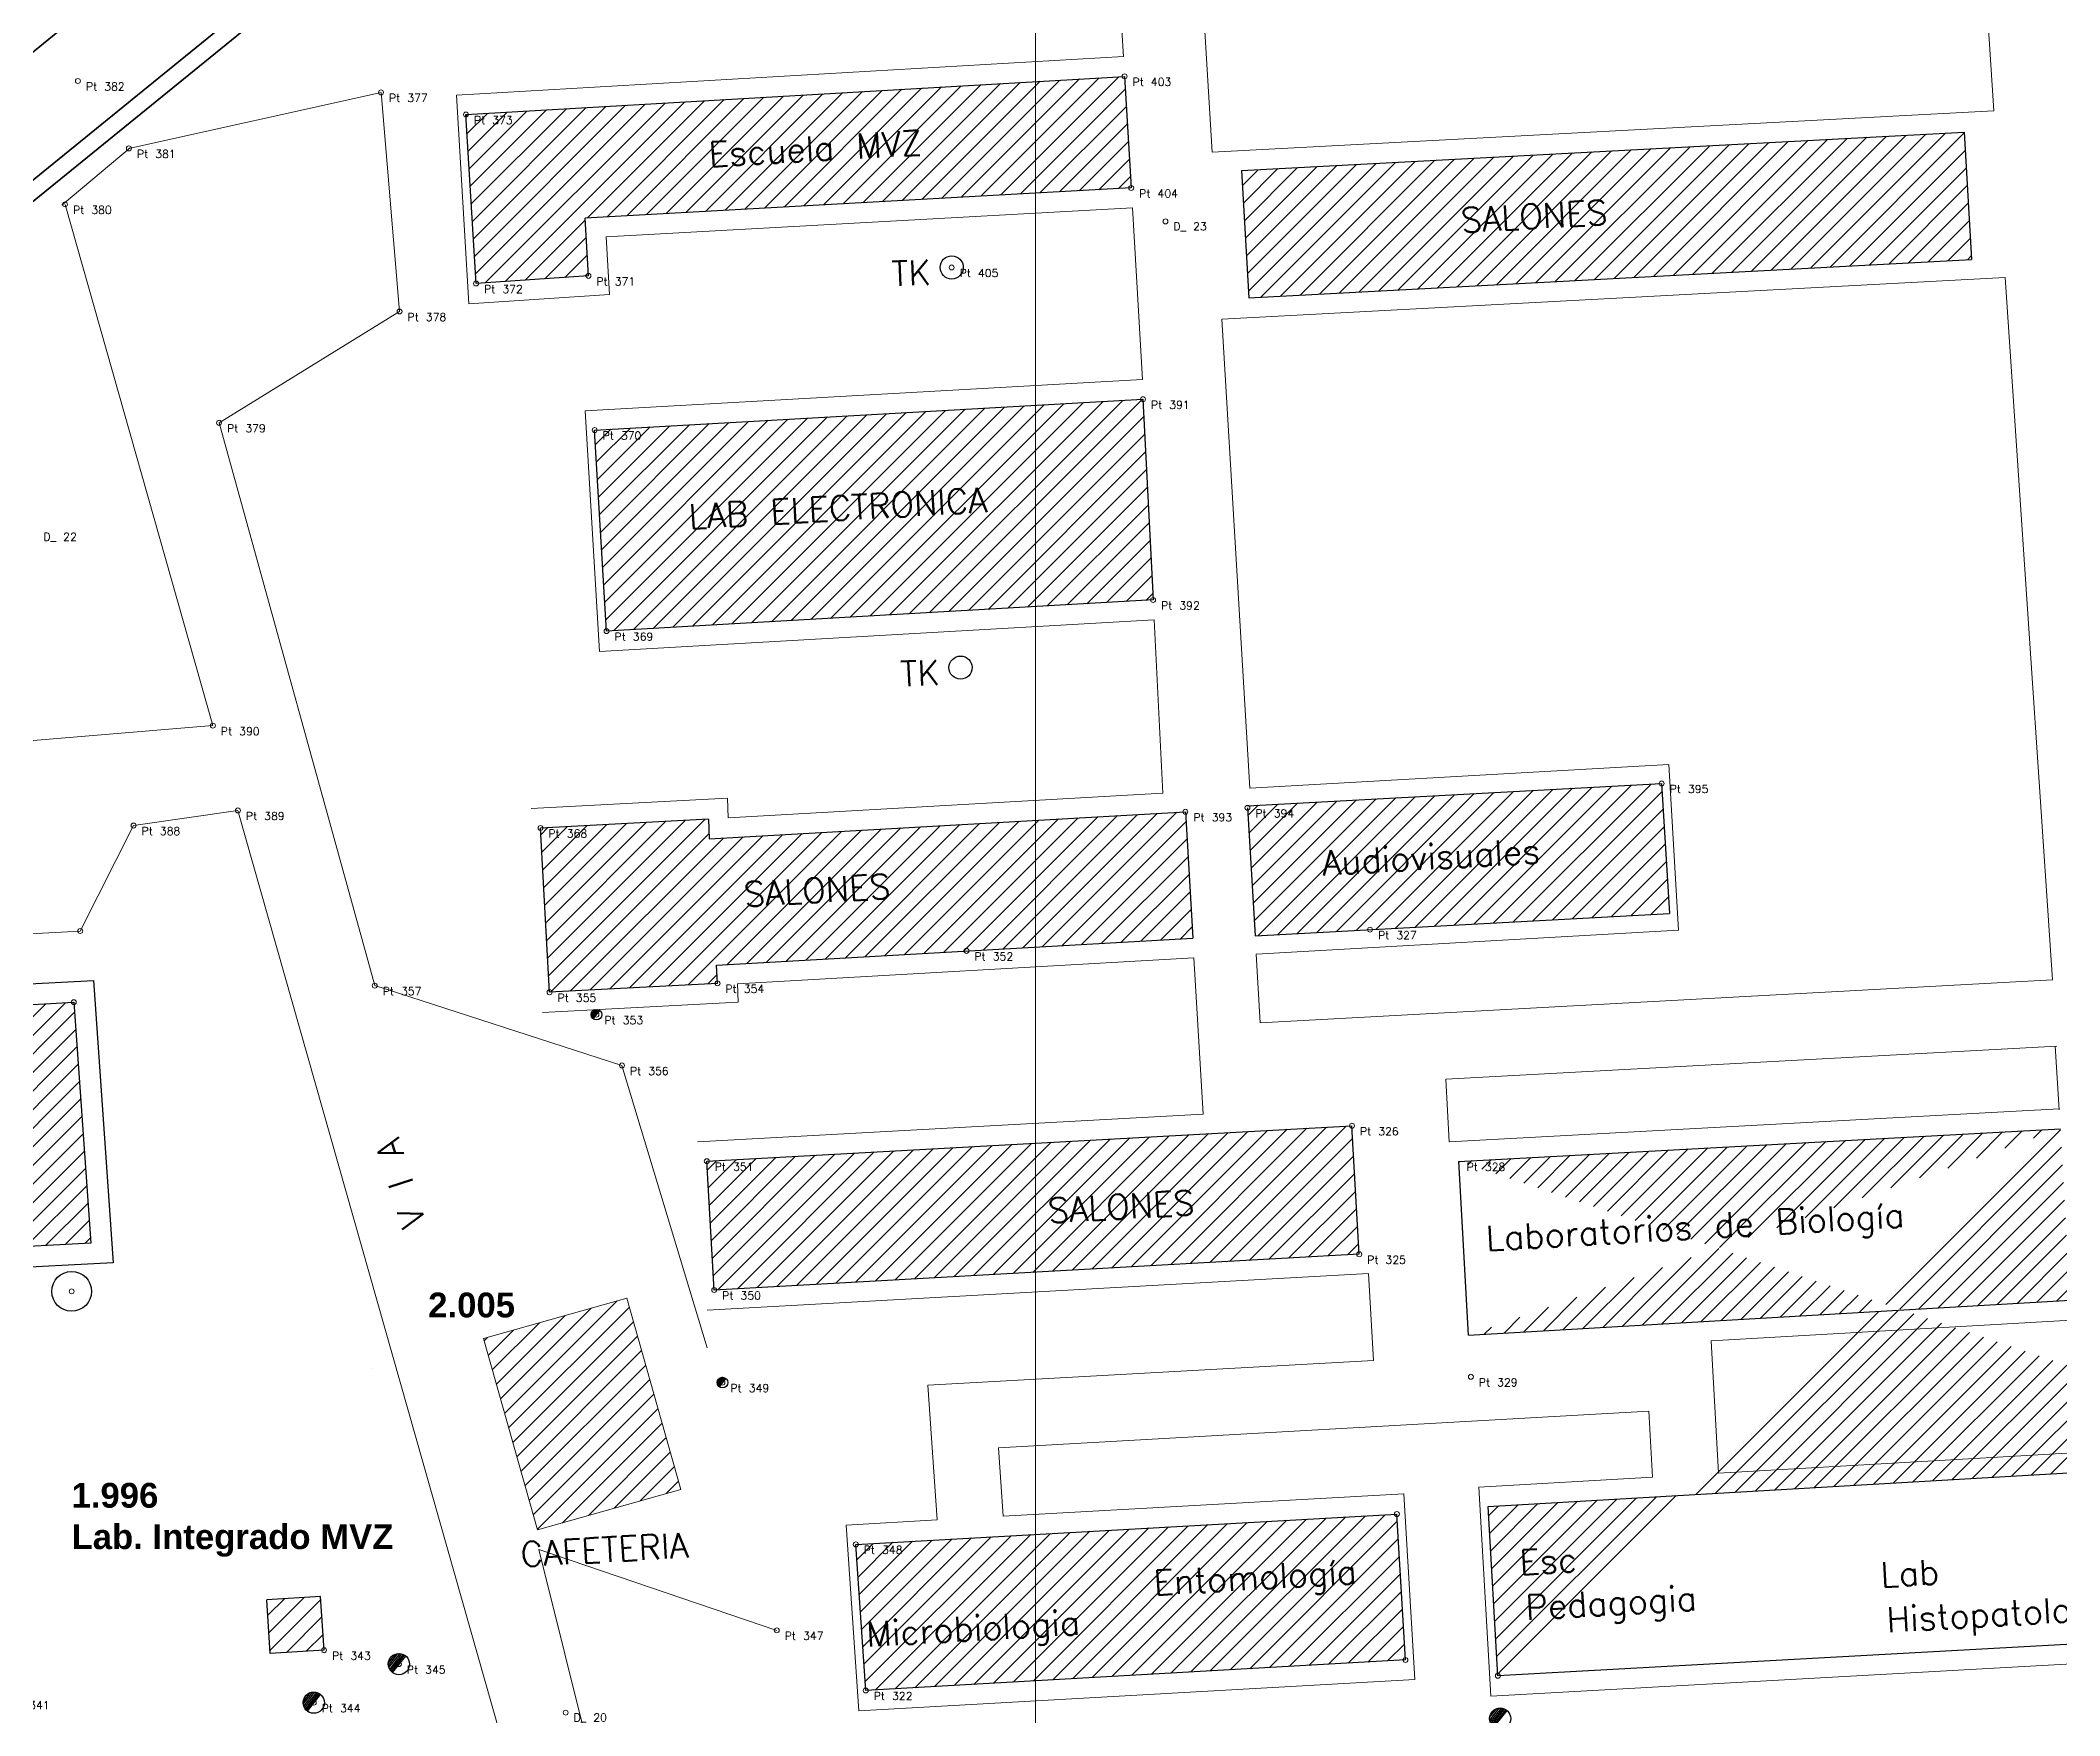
# Model space of a CAD drawing. Header units: metres. Extents: x -38 to 1057472, y -19 to 977469.
# Drawn here: x 1054539.9 to 1054661.8, y 942248.2 to 942349.4 of the extents above; entities that cross this region are included whole.
import ezdxf

# ---------------------------------------------------------------- set-up
doc = ezdxf.new("R2010")
doc.units = ezdxf.units.M
doc.header["$LTSCALE"] = 0.0005
for name, color, linetype, lineweight in [('ACHURADOS', 3, 'CONTINUOUS', 15), ('anden', 3, 'CONTINUOUS', 9), ('CAÑO', 5, 'CONTINUOUS', 25), ('CERRAMIENTO', 20, 'CONTINUOUS', 35), ('COORD', 7, 'CONTINUOUS', 9), ('MURO', 7, 'CONTINUOUS', 30), ('puntos barcelona', 3, 'CONTINUOUS', 13), ('textos', 7, 'CONTINUOUS', 15), ('via', 236, 'CONTINUOUS', 20)]:
    doc.layers.add(name, color=color, linetype=linetype, lineweight=lineweight)
doc.styles.add('1.2mm1250', font='txt.shx', dxfattribs={"height": 0.5})
doc.styles.get("Standard").update_dxf_attribs({"font": 'txt.shx', "height": 1.5})

# ---------------------------------------------------------------- blocks, each defined once
blk = doc.blocks.new('poste')
at = {"layer": 'MURO'}
for p, q in [((-0.319, 0.03), (-0.101, 0.304)), ((-0.317, -0.044), (-0.029, 0.319)), ((-0.302, -0.106), (0.035, 0.318)), ((-0.278, -0.158), (0.091, 0.307)), ((-0.252, -0.197), (0.135, 0.29)), ((-0.223, -0.23), (0.173, 0.269)), ((-0.19, -0.258), (0.208, 0.243))]:
    blk.add_line(p, q, dxfattribs=at)
blk.add_circle((0, 0), 0.32, dxfattribs=at)

msp = doc.modelspace()

# ---------------------------------------------------------------- hatches: boundary and pattern name
at = {"layer": 'ACHURADOS'}
h = msp.add_hatch(dxfattribs=at)
h.set_pattern_fill('ANSI31', color=256, scale=0.25, style=0)
h.set_pattern_definition([(45, (1054565.6, 942334.69), (-0.561266, 0.561266), [])])
h.paths.add_polyline_path([(1054605.37, 942347.2), (1054605.77, 942340.46), (1054572.791, 942338.644), (1054573, 942335.15), (1054566.21, 942334.69), (1054565.6, 942344.89)])
h = msp.add_hatch(dxfattribs=at)
h.set_pattern_fill('ANSI31', color=256, scale=0.25, style=0)
h.set_pattern_definition([(45, (1054612.43, 942333.82), (-0.561266, 0.561266), [])])
h.paths.add_polyline_path([(1054612.43, 942341.51), (1054656.07, 942343.83), (1054656.51, 942336.14), (1054612.87, 942333.82)])
h = msp.add_hatch(dxfattribs=at)
h.set_pattern_fill('ANSI31', color=256, scale=0.25, style=0)
h.set_pattern_definition([(45, (1054573.37, 942313.7), (-0.561266, 0.561266), [])])
h.paths.add_polyline_path([(1054573.37, 942325.84), (1054606.48, 942327.7), (1054607.09, 942315.58), (1054574.09, 942313.7)])
h = msp.add_hatch(dxfattribs=at)
h.set_pattern_fill('ANSI31', color=256, scale=0.25, style=0)
h.set_pattern_definition([(45, (1054496.39, 942274.3), (-0.561266, 0.561266), [])])
h.paths.add_polyline_path([(1054496.39, 942288.8), (1054541.92, 942291.29), (1054542.95, 942276.74), (1054497.14, 942274.3)])
h = msp.add_hatch(dxfattribs=at)
h.set_pattern_fill('ANSI31', color=256, scale=0.25, style=0)
h.set_pattern_definition([(45, (1054625.54, 942250.61), (-0.561266, 0.561266), [])])
h.paths.add_polyline_path([(1054667.458, 942273.577), (1054666.878, 942283.937), (1054701.82, 942285.957), (1054702.4, 942275.597)])
edge = h.paths.add_edge_path()
edge.add_line((1054627.33, 942260.84), (1054678.87, 942263.82))
edge.add_line((1054627.91, 942250.61), (1054627.33, 942260.84))
edge.add_line((1054679.45, 942253.46), (1054627.91, 942250.62))
edge.add_line((1054679.45, 942253.46), (1054678.87, 942263.82))
edge.add_line((1054625.54, 942281.68), (1054661.886, 942283.648))
edge.add_line((1054626.129, 942271.187), (1054625.548, 942281.681))
edge.add_line((1054626.129, 942271.187), (1054662.466, 942273.288))
edge.add_line((1054662.466, 942273.288), (1054661.886, 942283.648))
h = msp.add_hatch(dxfattribs=at)
h.set_pattern_fill('ANSI31', color=256, scale=0.25, style=0)
h.paths.add_polyline_path([(1054575.313, 942273.422), (1054566.652, 942270.977), (1054569.911, 942259.428), (1054578.573, 942261.873)])
at = {"layer": 'anden'}
h = msp.add_hatch(dxfattribs=at)
h.set_pattern_fill('ANSI31', color=256, scale=0.25, style=0)
h.set_pattern_definition([(45, (1054553.57456, 942251.9644), (-0.56127, 0.56127), [])])
h.paths.add_polyline_path([(1054553.786, 942251.964), (1054553.575, 942255.208), (1054556.819, 942255.403), (1054557.03, 942252.16)])

# ---------------------------------------------------------------- linework, layer by layer
at = {"layer": 'ACHURADOS'}
for p, q in [((1054613.068, 942298.327), (1054618.179, 942303.438)), ((1054613.13, 942297.267), (1054619.365, 942303.502)), ((1054613.193, 942296.207), (1054620.552, 942303.566)), ((1054613.412, 942295.303), (1054621.739, 942303.63)), ((1054614.598, 942295.367), (1054622.926, 942303.695)), ((1054615.785, 942295.431), (1054624.113, 942303.759)), ((1054616.972, 942295.496), (1054625.299, 942303.823)), ((1054618.159, 942295.56), (1054626.486, 942303.887)), ((1054619.346, 942295.624), (1054627.673, 942303.952)), ((1054620.532, 942295.689), (1054628.86, 942304.016)), ((1054621.719, 942295.753), (1054630.047, 942304.08)), ((1054622.906, 942295.817), (1054631.233, 942304.144)), ((1054624.093, 942295.881), (1054632.42, 942304.209)), ((1054625.279, 942295.946), (1054633.607, 942304.273)), ((1054626.466, 942296.01), (1054634.794, 942304.337)), ((1054627.653, 942296.074), (1054635.98, 942304.401)), ((1054628.84, 942296.138), (1054637.167, 942304.466)), ((1054630.027, 942296.203), (1054637.829, 942304.005)), ((1054570.476, 942295.024), (1054577.665, 942302.213)), ((1054570.535, 942293.96), (1054578.851, 942302.276)), ((1054570.594, 942292.897), (1054580.037, 942302.339)), ((1054590.89, 942294.11), (1054599, 942302.219)), ((1054592.08, 942294.177), (1054600.19, 942302.287)), ((1054593.271, 942294.245), (1054601.38, 942302.355)), ((1054594.461, 942294.313), (1054602.57, 942302.422)), ((1054595.651, 942294.38), (1054603.76, 942302.49)), ((1054596.841, 942294.448), (1054604.951, 942302.558)), ((1054598.031, 942294.516), (1054606.141, 942302.625)), ((1054599.222, 942294.583), (1054607.331, 942302.693)), ((1054600.412, 942294.651), (1054608.521, 942302.761)), ((1054612.817, 942302.566), (1054613.431, 942303.181)), ((1054612.88, 942301.507), (1054614.618, 942303.245)), ((1054612.943, 942300.447), (1054615.805, 942303.309)), ((1054613.005, 942299.387), (1054616.992, 942303.373)), ((1054631.213, 942296.267), (1054637.892, 942302.945)), ((1054570.122, 942301.405), (1054570.551, 942301.834)), ((1054570.181, 942300.342), (1054571.737, 942301.897)), ((1054570.24, 942299.278), (1054572.923, 942301.96)), ((1054570.299, 942298.215), (1054574.108, 942302.023)), ((1054570.358, 942297.151), (1054575.294, 942302.087)), ((1054570.417, 942296.087), (1054576.48, 942302.15)), ((1054570.713, 942291.893), (1054580.269, 942301.449)), ((1054571.899, 942291.957), (1054581.147, 942301.204)), ((1054573.085, 942292.02), (1054582.337, 942301.272)), ((1054574.27, 942292.083), (1054583.527, 942301.34)), ((1054575.456, 942292.146), (1054584.717, 942301.407)), ((1054576.642, 942292.209), (1054585.908, 942301.475)), ((1054577.827, 942292.272), (1054587.098, 942301.543)), ((1054579.013, 942292.335), (1054588.288, 942301.61)), ((1054581.369, 942293.568), (1054589.478, 942301.678)), ((1054582.559, 942293.636), (1054590.668, 942301.746)), ((1054583.749, 942293.704), (1054591.859, 942301.813)), ((1054584.939, 942293.771), (1054593.049, 942301.881)), ((1054586.129, 942293.839), (1054594.239, 942301.949)), ((1054587.32, 942293.907), (1054595.429, 942302.016)), ((1054588.51, 942293.974), (1054596.619, 942302.084)), ((1054589.7, 942294.042), (1054597.81, 942302.152)), ((1054601.602, 942294.719), (1054609.075, 942302.192)), ((1054602.792, 942294.786), (1054609.138, 942301.132)), ((1054632.4, 942296.331), (1054637.954, 942301.885)), ((1054603.982, 942294.854), (1054609.2, 942300.072)), ((1054633.587, 942296.395), (1054638.017, 942300.825)), ((1054634.774, 942296.46), (1054638.08, 942299.765)), ((1054605.173, 942294.922), (1054609.263, 942299.012)), ((1054635.961, 942296.524), (1054638.142, 942298.705)), ((1054606.363, 942294.989), (1054609.326, 942297.952)), ((1054637.147, 942296.588), (1054638.205, 942297.645)), ((1054607.553, 942295.057), (1054609.388, 942296.892)), ((1054608.743, 942295.125), (1054609.451, 942295.832)), ((1054580.199, 942292.399), (1054580.761, 942292.96)), ((1054590.313, 942274.449), (1054598.566, 942282.702)), ((1054591.501, 942274.515), (1054599.753, 942282.767)), ((1054592.69, 942274.581), (1054600.941, 942282.833)), ((1054593.878, 942274.647), (1054602.129, 942282.898)), ((1054595.066, 942274.713), (1054603.317, 942282.963)), ((1054596.255, 942274.779), (1054604.504, 942283.028)), ((1054597.443, 942274.845), (1054605.692, 942283.094)), ((1054598.632, 942274.911), (1054606.88, 942283.159)), ((1054599.82, 942274.976), (1054608.068, 942283.224)), ((1054601.009, 942275.042), (1054609.256, 942283.289)), ((1054602.197, 942275.108), (1054610.443, 942283.355)), ((1054603.386, 942275.174), (1054611.631, 942283.42)), ((1054604.574, 942275.24), (1054612.819, 942283.485)), ((1054605.762, 942275.306), (1054614.007, 942283.55)), ((1054606.951, 942275.372), (1054615.194, 942283.615)), ((1054608.139, 942275.438), (1054616.382, 942283.681)), ((1054609.328, 942275.504), (1054617.57, 942283.746)), ((1054610.516, 942275.57), (1054618.758, 942283.811)), ((1054611.705, 942275.635), (1054619.143, 942283.074)), ((1054580.171, 942281.146), (1054580.749, 942281.723)), ((1054580.233, 942280.085), (1054581.937, 942281.789)), ((1054580.294, 942279.024), (1054583.125, 942281.854)), ((1054580.356, 942277.962), (1054584.312, 942281.919)), ((1054580.417, 942276.901), (1054585.5, 942281.984)), ((1054580.478, 942275.84), (1054586.688, 942282.05)), ((1054580.54, 942274.779), (1054587.876, 942282.115)), ((1054580.805, 942273.922), (1054589.063, 942282.18)), ((1054581.994, 942273.988), (1054590.251, 942282.245)), ((1054583.182, 942274.054), (1054591.439, 942282.311)), ((1054584.371, 942274.12), (1054592.627, 942282.376)), ((1054585.559, 942274.186), (1054593.815, 942282.441)), ((1054586.747, 942274.251), (1054595.002, 942282.506)), ((1054587.936, 942274.317), (1054596.19, 942282.572)), ((1054589.124, 942274.383), (1054597.378, 942282.637)), ((1054612.893, 942275.701), (1054619.203, 942282.011)), ((1054625.544, 942281.617), (1054625.611, 942281.684)), ((1054614.081, 942275.767), (1054619.263, 942280.949)), ((1054615.27, 942275.833), (1054619.324, 942279.887)), ((1054616.458, 942275.899), (1054619.384, 942278.825)), ((1054617.647, 942275.965), (1054619.444, 942277.762)), ((1054618.835, 942276.031), (1054619.504, 942276.7)), ((1054597.46, 942250.166), (1054606.836, 942259.541)), ((1054598.65, 942250.233), (1054608.025, 942259.608)), ((1054599.84, 942250.3), (1054609.214, 942259.674)), ((1054601.029, 942250.367), (1054610.403, 942259.741)), ((1054602.219, 942250.435), (1054611.592, 942259.808)), ((1054603.409, 942250.502), (1054612.781, 942259.874)), ((1054604.599, 942250.569), (1054613.97, 942259.941)), ((1054605.788, 942250.636), (1054615.16, 942260.007)), ((1054606.978, 942250.703), (1054616.349, 942260.074)), ((1054608.168, 942250.77), (1054617.538, 942260.141)), ((1054609.357, 942250.838), (1054618.727, 942260.207)), ((1054610.547, 942250.905), (1054619.916, 942260.274)), ((1054611.737, 942250.972), (1054621.105, 942260.341)), ((1054612.926, 942251.039), (1054621.835, 942259.948)), ((1054589.203, 942257.624), (1054590.188, 942258.609)), ((1054589.274, 942256.573), (1054591.377, 942258.675)), ((1054589.346, 942255.522), (1054592.566, 942258.742)), ((1054589.417, 942254.471), (1054593.755, 942258.809)), ((1054589.489, 942253.42), (1054594.944, 942258.875)), ((1054589.56, 942252.369), (1054596.133, 942258.942)), ((1054589.632, 942251.318), (1054597.323, 942259.008)), ((1054589.703, 942250.267), (1054598.512, 942259.075)), ((1054590.322, 942249.763), (1054599.701, 942259.142)), ((1054591.512, 942249.83), (1054600.89, 942259.208)), ((1054592.701, 942249.897), (1054602.079, 942259.275)), ((1054593.891, 942249.964), (1054603.268, 942259.341)), ((1054595.081, 942250.032), (1054604.457, 942259.408)), ((1054596.271, 942250.099), (1054605.646, 942259.475)), ((1054614.116, 942251.106), (1054621.898, 942258.888)), ((1054615.306, 942251.173), (1054621.961, 942257.828)), ((1054616.496, 942251.241), (1054622.023, 942256.768)), ((1054617.685, 942251.308), (1054622.086, 942255.708)), ((1054618.875, 942251.375), (1054622.148, 942254.648)), ((1054620.065, 942251.442), (1054622.211, 942253.588)), ((1054621.254, 942251.509), (1054622.273, 942252.528))]:
    msp.add_line(p, q, dxfattribs=at)
at = {"layer": 'anden'}
for p, q in [((1054657.867, 942345.127), (1054656.772, 942361.399)), ((1054604.963, 942354.053), (1054605.299, 942348.398)), ((1054609.952, 942354.391), (1054610.651, 942342.617)), ((1054565.029, 942346.059), (1054605.299, 942348.398)), ((1054565.783, 942333.458), (1054565.029, 942346.059)), ((1054610.651, 942342.617), (1054657.867, 942345.127)), ((1054545.319, 942342.885), (1054541.195, 942339.423)), ((1054605.841, 942339.262), (1054574.061, 942337.512)), ((1054605.841, 942339.262), (1054606.456, 942328.901)), ((1054574.269, 942334.033), (1054574.061, 942337.512)), ((1054574.269, 942334.033), (1054565.783, 942333.458)), ((1054611.249, 942332.532), (1054658.545, 942335.056)), ((1054661.4, 942292.635), (1054658.545, 942335.056)), ((1054611.249, 942332.532), (1054612.93, 942304.213)), ((1054572.8, 942327.01), (1054606.456, 942328.901)), ((1054573.662, 942312.474), (1054572.8, 942327.01)), ((1054607.15, 942314.381), (1054573.662, 942312.474)), ((1054607.677, 942303.914), (1054607.15, 942314.381)), ((1054612.93, 942304.213), (1054638.233, 942305.652)), ((1054638.233, 942305.652), (1054638.824, 942295.633)), ((1054581.4, 942303.613), (1054569.534, 942302.982)), ((1054581.4, 942303.613), (1054581.438, 942302.423)), ((1054581.438, 942302.423), (1054607.677, 942303.914)), ((1054613.312, 942294.182), (1054638.824, 942295.633)), ((1054581.992, 942292.402), (1054609.561, 942293.969)), ((1054609.561, 942293.969), (1054610.118, 942284.538)), ((1054613.312, 942294.182), (1054613.557, 942290.044)), ((1054613.557, 942290.044), (1054661.4, 942292.635)), ((1054582.028, 942291.294), (1054570.217, 942290.665)), ((1054581.992, 942292.402), (1054582.028, 942291.294)), ((1054624.761, 942286.645), (1054661.668, 942288.644)), ((1054661.562, 942288.638), (1054661.812, 942284.792)), ((1054624.974, 942282.851), (1054624.761, 942286.645)), ((1054579.571, 942282.861), (1054610.118, 942284.538)), ((1054624.974, 942282.851), (1054661.808, 942284.846)), ((1054620.107, 942274.9), (1054580.16, 942272.684)), ((1054620.107, 942274.9), (1054620.4, 942269.663)), ((1054640.786, 942270.832), (1054662.533, 942272.09)), ((1054641.239, 942262.842), (1054640.786, 942270.832)), ((1054593.498, 942268.156), (1054620.4, 942269.663)), ((1054594.051, 942260.027), (1054593.498, 942268.156)), ((1054597.764, 942264.389), (1054637.02, 942266.588)), ((1054637.245, 942262.615), (1054637.02, 942266.588)), ((1054598.045, 942260.251), (1054597.764, 942264.389)), ((1054641.239, 942262.846), (1054662.981, 942264.103)), ((1054626.763, 942262.009), (1054637.245, 942262.615)), ((1054627.478, 942249.394), (1054626.763, 942262.009)), ((1054598.045, 942260.251), (1054622.239, 942261.606)), ((1054622.9, 942250.4), (1054622.239, 942261.606)), ((1054588.559, 942259.719), (1054594.051, 942260.027)), ((1054589.322, 942248.505), (1054588.559, 942259.719)), ((1054680.016, 942252.289), (1054627.478, 942249.394)), ((1054622.9, 942250.4), (1054589.322, 942248.505))]:
    msp.add_line(p, q, dxfattribs=at)
at = {"layer": 'anden', "flags": 128}
msp.add_lwpolyline([(1054566.652, 942270.977), (1054575.313, 942273.422), (1054578.573, 942261.873), (1054569.911, 942259.428), (1054566.652, 942270.977)], dxfattribs=at)
at = {"layer": 'CAÑO'}
for points, knots in [([(1054817.33, 942175.404), (1054815.447, 942174.327), (1054813.632, 942173.326), (1054808.935, 942169.94), (1054803.446, 942166.456), (1054793.284, 942161.497), (1054786.416, 942158.362), (1054775.451, 942153.562), (1054771.402, 942151.833), (1054763.583, 942148.544), (1054759.814, 942146.981), (1054753.419, 942144.345), (1054750.8, 942143.27), (1054745.548, 942141.115), (1054742.918, 942140.038), (1054735.004, 942136.86), (1054729.701, 942134.813), (1054719.866, 942131.439), (1054715.344, 942130.05), (1054707.358, 942128.036), (1054703.906, 942127.307), (1054698.222, 942126.401), (1054696, 942126.122), (1054691.54, 942125.72), (1054689.306, 942125.599), (1054684.826, 942125.501), (1054682.581, 942125.525), (1054675.839, 942125.802), (1054671.331, 942126.259), (1054654.48, 942128.823), (1054642.137, 942132.427), (1054625.514, 942138.578), (1054621.021, 942140.375), (1054612.125, 942144.126), (1054607.731, 942146.071), (1054600.905, 942149.225), (1054598.44, 942150.391), (1054594.107, 942152.489), (1054592.233, 942153.412), (1054588.973, 942155.045), (1054587.584, 942155.749), (1054585.565, 942156.785), (1054584.933, 942157.112), (1054583.882, 942157.657), (1054583.474, 942157.871), (1054582.653, 942158.307), (1054582.244, 942158.528), (1054581.017, 942159.2), (1054580.201, 942159.659), (1054577.763, 942161.065), (1054576.147, 942162.043), (1054571.332, 942165.07), (1054568.164, 942167.216), (1054562.557, 942171.174), (1054560.103, 942172.963), (1054556.918, 942175.318), (1054556.164, 942175.878), (1054554.863, 942176.846), (1054554.319, 942177.253), (1054553.213, 942178.076), (1054552.658, 942178.487), (1054550.991, 942179.714), (1054549.874, 942180.527), (1054546.509, 942182.951), (1054544.248, 942184.548), (1054537.432, 942189.287), (1054532.847, 942192.382), (1054519.151, 942201.54), (1054510.101, 942207.48), (1054500.665, 942214.117), (1054499.708, 942214.795), (1054497.738, 942216.206), (1054496.725, 942216.938), (1054495.108, 942218.12), (1054494.482, 942218.58), (1054493.231, 942219.49), (1054492.604, 942219.945), (1054490.718, 942221.31), (1054489.454, 942222.219), (1054485.65, 942224.951), (1054483.098, 942226.779), (1054475.451, 942232.337), (1054470.364, 942236.139), (1054458.722, 942245.67), (1054452.303, 942251.597), (1054444.461, 942260.698), (1054442.475, 942263.198), (1054440.588, 942265.813)], [33.7211022, 33.7211022, 33.7211022, 33.7211022, 41.1836745, 41.1836745, 52.5473399, 52.5473399, 75.2746708, 75.2746708, 88.4501726, 88.4501726, 100.5933392, 100.5933392, 108.9800208, 108.9800208, 117.3667025, 117.3667025, 134.1400658, 134.1400658, 148.2931858, 148.2931858, 158.9935829, 158.9935829, 165.8333977, 165.8333977, 172.6732125, 172.6732125, 179.5130273, 179.5130273, 193.1926568, 193.1926568, 230.6494301, 230.6494301, 244.6763709, 244.6763709, 258.7033116, 258.7033116, 266.7095383, 266.7095383, 272.8650869, 272.8650869, 277.4666181, 277.4666181, 279.5710187, 279.5710187, 280.9710342, 280.9710342, 282.3710497, 282.3710497, 285.1710808, 285.1710808, 290.771143, 290.771143, 301.9712673, 301.9712673, 310.8455369, 310.8455369, 313.6091467, 313.6091467, 315.6277338, 315.6277338, 317.6463209, 317.6463209, 321.6834951, 321.6834951, 329.7578435, 329.7578435, 345.9065404, 345.9065404, 378.2039341, 378.2039341, 381.8795302, 381.8795302, 385.8419185, 385.8419185, 388.270591, 388.270591, 390.6992636, 390.6992636, 395.5566087, 395.5566087, 405.2712988, 405.2712988, 424.7006792, 424.7006792, 451.1476537, 451.1476537, 460.6202319, 460.6202319, 460.6202319, 460.6202319]), ([(1054818.763, 942172.873), (1054818.424, 942172.659), (1054818.424, 942172.659), (1054816.459, 942171.52), (1054811.77, 942167.978), (1054805.558, 942164.121), (1054800.016, 942161.403), (1054783.236, 942153.551), (1054771.845, 942148.716), (1054757.287, 942142.692), (1054754.229, 942141.435), (1054747.637, 942138.729), (1054744.092, 942137.271), (1054736.954, 942134.418), (1054733.362, 942133.023), (1054722.515, 942129.071), (1054715.186, 942126.743), (1054704.716, 942124.427), (1054701.675, 942123.87), (1054696.086, 942123.106), (1054693.542, 942122.857), (1054688.452, 942122.556), (1054685.904, 942122.501), (1054678.253, 942122.602), (1054673.148, 942123.022), (1054655.021, 942125.554), (1054642.064, 942129.28), (1054624.797, 942135.636), (1054620.207, 942137.467), (1054610.004, 942141.76), (1054604.426, 942144.257), (1054593.423, 942149.444), (1054588, 942152.136), (1054571.945, 942160.481), (1054561.833, 942167.903), (1054532.954, 942189.448), (1054511.68, 942202.248), (1054474.685, 942229.38), (1054453.389, 942242.95), (1054438.155, 942264.057)], [32.2188655, 32.2188655, 32.2188655, 32.2188655, 32.5055003, 32.5055003, 41.7491852, 41.7491852, 60.236555, 60.236555, 97.2112946, 97.2112946, 107.0074148, 107.0074148, 118.288777, 118.288777, 129.5701392, 129.5701392, 152.1328636, 152.1328636, 161.286224, 161.286224, 168.8468445, 168.8468445, 176.4074651, 176.4074651, 191.5287063, 191.5287063, 230.211461, 230.211461, 244.4004616, 244.4004616, 262.1356938, 262.1356938, 279.8709259, 279.8709259, 315.3413902, 315.3413902, 386.2823188, 386.2823188, 460.6202319, 460.6202319, 460.6202319, 460.6202319])]:
    msp.add_open_spline(points, degree=3, knots=knots, dxfattribs=at)
at = {"layer": 'CERRAMIENTO'}
for p, q in [((1054430.726, 942260.343), (1054569.148, 942372.799)), ((1054434.509, 942255.686), (1054574.316, 942369.267)), ((1054435.14, 942254.91), (1054574.946, 942368.491))]:
    msp.add_line(p, q, dxfattribs=at)
at = {"layer": 'COORD'}
msp.add_line((1054600, 942825.794), (1054600, 941832.616), dxfattribs=at)
at = {"layer": 'MURO'}
for p, q in [((1054565.6, 942344.89), (1054605.37, 942347.2)), ((1054605.37, 942347.2), (1054605.77, 942340.46)), ((1054566.21, 942334.69), (1054565.6, 942344.89)), ((1054612.43, 942341.51), (1054656.07, 942343.83)), ((1054656.07, 942343.83), (1054656.51, 942336.14)), ((1054612.43, 942341.51), (1054612.87, 942333.82)), ((1054605.77, 942340.46), (1054572.791, 942338.644)), ((1054573, 942335.15), (1054572.791, 942338.644)), ((1054573, 942335.15), (1054566.21, 942334.69)), ((1054612.87, 942333.82), (1054656.51, 942336.14)), ((1054573.37, 942325.84), (1054606.48, 942327.7)), ((1054606.48, 942327.7), (1054607.09, 942315.58)), ((1054574.09, 942313.7), (1054573.37, 942325.84)), ((1054607.09, 942315.58), (1054574.09, 942313.7)), ((1054612.783, 942303.145), (1054637.8, 942304.5)), ((1054637.8, 942304.5), (1054638.264, 942296.649)), ((1054580.24, 942302.35), (1054570.1, 942301.81)), ((1054580.24, 942302.35), (1054580.279, 942301.155)), ((1054580.279, 942301.155), (1054609.04, 942302.79)), ((1054609.04, 942302.79), (1054609.49, 942295.167)), ((1054612.79, 942303.03), (1054613.247, 942295.294)), ((1054570.65, 942291.89), (1054570.1, 942301.81)), ((1054613.247, 942295.294), (1054638.264, 942296.649)), ((1054580.729, 942293.532), (1054609.49, 942295.167)), ((1054495.145, 942289.984), (1054543.112, 942292.607)), ((1054543.112, 942292.607), (1054544.287, 942275.559)), ((1054580.79, 942292.43), (1054580.729, 942293.532)), ((1054496.39, 942288.8), (1054541.92, 942291.29)), ((1054541.92, 942291.29), (1054542.95, 942276.74)), ((1054580.79, 942292.43), (1054570.65, 942291.89)), ((1054580.14, 942281.69), (1054619.1, 942283.83)), ((1054619.54, 942276.07), (1054619.1, 942283.83)), ((1054625.54, 942281.68), (1054661.886, 942283.648)), ((1054580.59, 942273.91), (1054580.14, 942281.69)), ((1054626.129, 942271.187), (1054625.548, 942281.681)), ((1054542.95, 942276.74), (1054497.14, 942274.3)), ((1054544.287, 942275.559), (1054495.993, 942272.987)), ((1054619.54, 942276.07), (1054580.59, 942273.91)), ((1054626.129, 942271.187), (1054662.466, 942273.288)), ((1054627.33, 942260.84), (1054678.87, 942263.82)), ((1054627.91, 942250.61), (1054627.33, 942260.84)), ((1054589.14, 942258.55), (1054621.81, 942260.38)), ((1054622.33, 942251.57), (1054621.81, 942260.38)), ((1054589.74, 942249.73), (1054589.14, 942258.55)), ((1054556.819, 942255.403), (1054553.575, 942255.208)), ((1054553.786, 942251.964), (1054553.575, 942255.208)), ((1054557.03, 942252.16), (1054556.819, 942255.403)), ((1054679.45, 942253.46), (1054627.91, 942250.62)), ((1054557.03, 942252.16), (1054553.786, 942251.964)), ((1054622.33, 942251.57), (1054589.74, 942249.73))]:
    msp.add_line(p, q, dxfattribs=at)
for centre, radius in [((1054594.93, 942335.66), 0.7), ((1054595.465, 942311.494), 0.7), ((1054541.79, 942273.83), 1.2)]:
    msp.add_circle(centre, radius, dxfattribs=at)
at = {"layer": 'puntos barcelona', "linetype": 'Continuous'}
for p, q in [((1054542.17, 942346.92), (1054542.17, 942346.92)), ((1054542.17, 942346.92), (1054542.17, 942346.92)), ((1054560.47, 942346.23), (1054560.47, 942346.23)), ((1054560.47, 942346.23), (1054560.47, 942346.23)), ((1054605.37, 942347.2), (1054605.37, 942347.2)), ((1054605.37, 942347.2), (1054605.37, 942347.2)), ((1054565.6, 942344.89), (1054565.6, 942344.89)), ((1054565.6, 942344.89), (1054565.6, 942344.89)), ((1054656.07, 942343.83), (1054656.07, 942343.83)), ((1054656.07, 942343.83), (1054656.07, 942343.83)), ((1054545.25, 942342.85), (1054545.25, 942342.85)), ((1054545.25, 942342.85), (1054545.25, 942342.85)), ((1054612.43, 942341.51), (1054612.43, 942341.51)), ((1054612.43, 942341.51), (1054612.43, 942341.51)), ((1054605.77, 942340.46), (1054605.77, 942340.46)), ((1054605.77, 942340.46), (1054605.77, 942340.46)), ((1054541.39, 942339.47), (1054541.39, 942339.47)), ((1054541.39, 942339.47), (1054541.39, 942339.47)), ((1054607.84, 942338.44), (1054607.84, 942338.44)), ((1054607.84, 942338.44), (1054607.84, 942338.44)), ((1054573, 942335.15), (1054573, 942335.15)), ((1054573, 942335.15), (1054573, 942335.15)), ((1054594.93, 942335.66), (1054594.93, 942335.66)), ((1054594.93, 942335.66), (1054594.93, 942335.66)), ((1054566.21, 942334.69), (1054566.21, 942334.69)), ((1054566.21, 942334.69), (1054566.21, 942334.69)), ((1054561.59, 942333), (1054561.59, 942333)), ((1054561.59, 942333), (1054561.59, 942333)), ((1054612.87, 942333.82), (1054612.87, 942333.82)), ((1054612.87, 942333.82), (1054612.87, 942333.82)), ((1054606.48, 942327.7), (1054606.48, 942327.7)), ((1054606.48, 942327.7), (1054606.48, 942327.7)), ((1054550.69, 942326.28), (1054550.69, 942326.28)), ((1054550.69, 942326.28), (1054550.69, 942326.28)), ((1054573.37, 942325.84), (1054573.37, 942325.84)), ((1054573.37, 942325.84), (1054573.37, 942325.84)), ((1054607.09, 942315.58), (1054607.09, 942315.58)), ((1054607.09, 942315.58), (1054607.09, 942315.58)), ((1054574.09, 942313.7), (1054574.09, 942313.7)), ((1054574.09, 942313.7), (1054574.09, 942313.7)), ((1054550.32, 942307.99), (1054550.32, 942307.99)), ((1054550.32, 942307.99), (1054550.32, 942307.99)), ((1054637.8, 942304.5), (1054637.8, 942304.5)), ((1054637.8, 942304.5), (1054637.8, 942304.5)), ((1054551.83, 942302.87), (1054551.83, 942302.87)), ((1054551.83, 942302.87), (1054551.83, 942302.87)), ((1054609.04, 942302.79), (1054609.04, 942302.79)), ((1054609.04, 942302.79), (1054609.04, 942302.79)), ((1054612.79, 942303.03), (1054612.79, 942303.03)), ((1054612.79, 942303.03), (1054612.79, 942303.03)), ((1054545.53, 942301.96), (1054545.53, 942301.96)), ((1054545.53, 942301.96), (1054545.53, 942301.96)), ((1054570.1, 942301.81), (1054570.1, 942301.81)), ((1054570.1, 942301.81), (1054570.1, 942301.81)), ((1054542.31, 942295.59), (1054542.31, 942295.59)), ((1054542.31, 942295.59), (1054542.31, 942295.59)), ((1054620.19, 942295.67), (1054620.19, 942295.67)), ((1054620.19, 942295.67), (1054620.19, 942295.67)), ((1054595.82, 942294.39), (1054595.82, 942294.39)), ((1054595.82, 942294.39), (1054595.82, 942294.39)), ((1054541.92, 942291.29), (1054541.92, 942291.29)), ((1054541.92, 942291.29), (1054541.92, 942291.29)), ((1054560.09, 942292.29), (1054560.09, 942292.29)), ((1054560.09, 942292.29), (1054560.09, 942292.29)), ((1054570.65, 942291.89), (1054570.65, 942291.89)), ((1054570.65, 942291.89), (1054570.65, 942291.89)), ((1054580.79, 942292.43), (1054580.79, 942292.43)), ((1054580.79, 942292.43), (1054580.79, 942292.43)), ((1054573.48, 942290.54), (1054573.48, 942290.54)), ((1054573.48, 942290.54), (1054573.48, 942290.54)), ((1054575.02, 942287.47), (1054575.02, 942287.47)), ((1054575.02, 942287.47), (1054575.02, 942287.47)), ((1054619.1, 942283.83), (1054619.1, 942283.83)), ((1054619.1, 942283.83), (1054619.1, 942283.83)), ((1054580.14, 942281.69), (1054580.14, 942281.69)), ((1054580.14, 942281.69), (1054580.14, 942281.69)), ((1054625.54, 942281.68), (1054625.54, 942281.68)), ((1054625.54, 942281.68), (1054625.54, 942281.68)), ((1054542.95, 942276.74), (1054542.95, 942276.74)), ((1054542.95, 942276.74), (1054542.95, 942276.74)), ((1054619.54, 942276.07), (1054619.54, 942276.07)), ((1054619.54, 942276.07), (1054619.54, 942276.07)), ((1054541.79, 942273.83), (1054541.79, 942273.83)), ((1054541.79, 942273.83), (1054541.79, 942273.83)), ((1054580.59, 942273.91), (1054580.59, 942273.91)), ((1054580.59, 942273.91), (1054580.59, 942273.91)), ((1054559.93, 942269.15), (1054559.93, 942269.15)), ((1054559.93, 942269.15), (1054559.93, 942269.15)), ((1054581.09, 942268.32), (1054581.09, 942268.32)), ((1054581.09, 942268.32), (1054581.09, 942268.32)), ((1054626.28, 942268.67), (1054626.28, 942268.67)), ((1054626.28, 942268.67), (1054626.28, 942268.67)), ((1054627.33, 942260.84), (1054627.33, 942260.84)), ((1054627.33, 942260.84), (1054627.33, 942260.84)), ((1054621.81, 942260.38), (1054621.81, 942260.38)), ((1054621.81, 942260.38), (1054621.81, 942260.38)), ((1054589.14, 942258.55), (1054589.14, 942258.55)), ((1054589.14, 942258.55), (1054589.14, 942258.55)), ((1054570, 942258.24), (1054570, 942258.24)), ((1054570, 942258.24), (1054570, 942258.24)), ((1054584.37, 942253.36), (1054584.37, 942253.36)), ((1054584.37, 942253.36), (1054584.37, 942253.36)), ((1054557.03, 942252.16), (1054557.03, 942252.16)), ((1054557.03, 942252.16), (1054557.03, 942252.16)), ((1054561.55, 942251.32), (1054561.55, 942251.32)), ((1054561.55, 942251.32), (1054561.55, 942251.32)), ((1054622.33, 942251.57), (1054622.33, 942251.57)), ((1054622.33, 942251.57), (1054622.33, 942251.57)), ((1054627.91, 942250.62), (1054627.91, 942250.62)), ((1054627.91, 942250.62), (1054627.91, 942250.62)), ((1054627.91, 942250.61), (1054627.91, 942250.61)), ((1054627.91, 942250.61), (1054627.91, 942250.61)), ((1054556.41, 942248.99), (1054556.41, 942248.99)), ((1054556.41, 942248.99), (1054556.41, 942248.99)), ((1054589.74, 942249.73), (1054589.74, 942249.73)), ((1054589.74, 942249.73), (1054589.74, 942249.73)), ((1054571.62, 942248.39), (1054571.62, 942248.39)), ((1054571.62, 942248.39), (1054571.62, 942248.39))]:
    msp.add_line(p, q, dxfattribs=at)
for centre in [(1054605.37, 942347.2), (1054542.17, 942346.92), (1054560.47, 942346.23), (1054565.6, 942344.89), (1054545.25, 942342.85), (1054605.77, 942340.46), (1054541.39, 942339.47), (1054607.84, 942338.44), (1054573, 942335.15), (1054594.93, 942335.66), (1054566.21, 942334.69), (1054561.59, 942333), (1054606.48, 942327.7), (1054550.69, 942326.28), (1054573.37, 942325.84), (1054607.09, 942315.58), (1054574.09, 942313.7), (1054550.32, 942307.99), (1054637.8, 942304.5), (1054551.83, 942302.87), (1054609.04, 942302.79), (1054612.79, 942303.03), (1054545.53, 942301.96), (1054570.1, 942301.81), (1054542.31, 942295.59), (1054620.19, 942295.67), (1054595.82, 942294.39), (1054560.09, 942292.29), (1054580.79, 942292.43), (1054541.92, 942291.29), (1054570.65, 942291.89), (1054573.48, 942290.54), (1054575.02, 942287.47), (1054619.1, 942283.83), (1054580.14, 942281.69), (1054619.54, 942276.07), (1054541.79, 942273.83), (1054580.59, 942273.91), (1054581.09, 942268.32), (1054626.28, 942268.67), (1054621.81, 942260.38), (1054589.14, 942258.55), (1054584.37, 942253.36), (1054557.03, 942252.16), (1054561.55, 942251.32), (1054622.33, 942251.57), (1054589.74, 942249.73), (1054627.91, 942250.62), (1054627.91, 942250.61), (1054556.41, 942248.99), (1054571.62, 942248.39)]:
    msp.add_circle(centre, 0.15, dxfattribs=at)
at = {"layer": 'via'}
for p, q in [((1054580.165, 942270.415), (1054575.02, 942287.47)), ((1054575.24, 942237.27), (1054570, 942258.24)), ((1054570, 942258.24), (1054584.37, 942253.36))]:
    msp.add_line(p, q, dxfattribs=at)
at = {"layer": 'via', "flags": 128}
for points in [[(1054560.09, 942292.29), (1054550.69, 942326.28), (1054561.59, 942333), (1054560.47, 942346.23), (1054545.25, 942342.85)], [(1054551.83, 942302.87), (1054545.53, 942301.96), (1054542.31, 942295.59), (1054507.92, 942293.75), (1054513.44, 942304.91), (1054550.32, 942307.99), (1054541.39, 942339.47)], [(1054562.339, 942237.095), (1054570.495, 942237.095), (1054551.83, 942302.87)], [(1054575.02, 942287.47), (1054560.09, 942292.29)]]:
    msp.add_lwpolyline(points, dxfattribs=at)

# ---------------------------------------------------------------- block references
at = {"layer": 'MURO'}
for p in [(1054573.48, 942290.54), (1054581.09, 942268.32)]:
    msp.add_blockref('poste', p, dxfattribs=at)
at = {"layer": 'MURO', "xscale": 2, "yscale": 2, "zscale": 2}
for p in [(1054561.55, 942251.32), (1054556.41, 942248.99), (1054628.05, 942248.03)]:
    msp.add_blockref('poste', p, dxfattribs=at)

# ---------------------------------------------------------------- texts
at = {"layer": 'puntos barcelona', "color": 3}
for s, p in [('Pt 382', (1054542.65, 942346.344)), ('Pt 377', (1054560.95, 942345.654)), ('Pt 403', (1054605.85, 942346.624)), ('Pt 373', (1054566.08, 942344.314)), ('Pt 381', (1054545.73, 942342.274)), ('Pt 404', (1054606.25, 942339.884)), ('Pt 380', (1054541.87, 942338.894)), ('D_ 23', (1054608.32, 942337.904)), ('Pt 405', (1054595.41, 942335.084)), ('Pt 372', (1054566.69, 942334.114)), ('Pt 371', (1054573.48, 942334.574)), ('Pt 378', (1054562.07, 942332.424)), ('Pt 391', (1054606.96, 942327.124)), ('Pt 379', (1054551.17, 942325.704)), ('Pt 370', (1054573.85, 942325.264)), ('D_ 22', (1054540.09, 942319.154)), ('Pt 392', (1054607.57, 942315.004)), ('Pt 369', (1054574.57, 942313.124)), ('Pt 390', (1054550.8, 942307.414)), ('Pt 395', (1054638.28, 942303.924)), ('Pt 389', (1054552.31, 942302.294)), ('Pt 393', (1054609.52, 942302.214)), ('Pt 394', (1054613.27, 942302.454)), ('Pt 388', (1054546.01, 942301.384)), ('Pt 368', (1054570.58, 942301.234)), ('Pt 327', (1054620.67, 942295.094)), ('Pt 352', (1054596.3, 942293.814)), ('Pt 357', (1054560.57, 942291.714)), ('Pt 355', (1054571.13, 942291.314)), ('Pt 354', (1054581.27, 942291.854)), ('Pt 353', (1054573.96, 942289.964)), ('Pt 356', (1054575.5, 942286.894)), ('Pt 326', (1054619.58, 942283.254)), ('Pt 351', (1054580.62, 942281.114)), ('Pt 328', (1054626.02, 942281.104)), ('Pt 325', (1054620.02, 942275.494)), ('Pt 350', (1054581.07, 942273.334)), ('Pt 349', (1054581.57, 942267.744)), ('Pt 329', (1054626.76, 942268.094)), ('Pt 348', (1054589.62, 942257.974)), ('Pt 347', (1054584.85, 942252.784)), ('Pt 343', (1054557.51, 942251.584)), ('Pt 345', (1054562.03, 942250.744)), ('Pt 341', (1054538.12, 942248.594)), ('Pt 344', (1054556.89, 942248.414)), ('Pt 322', (1054590.22, 942249.154)), ('D_ 20', (1054572.1, 942247.854))]:
    msp.add_text(s, height=0.48, dxfattribs=at).set_placement(p)
at = {"layer": 'textos', "style": '1.2mm1250'}
for s, rotation, p in [('Escuela MVZ', 3.26252, (1054580.302, 942341.726)), ('SALONES', 3.26252, (1054625.717, 942337.754)), ('TK', 2.46831, (1054591.327, 942334.526)), ('LAB ELECTRONICA', 3.26252, (1054579.096, 942319.863)), ('TK', 2.46831, (1054591.862, 942310.361)), ('Audiovisuales', 3.26252, (1054617.34, 942298.944)), ('SALONES', 3.26252, (1054582.422, 942297.053)), ('V I A', 107.71675, (1054563.2, 942277.966)), ('SALONES', 3.26252, (1054600.777, 942277.95)), ('Laboratorios de Biología', 3.26252, (1054627.238, 942276.274)), ('CAFETERIA', 3.26252, (1054568.942, 942257.191)), ('Entomología', 3.26252, (1054607.172, 942255.478)), ('Esc', 3.26252, (1054629.264, 942256.702)), ('Lab', 3.26252, (1054651.065, 942255.958)), ('Pedagogia', 3.26252, (1054629.626, 942253.985)), ('Histopatologia', 3.26252, (1054651.428, 942253.241)), ('Microbiologia', 3.26252, (1054589.817, 942252.368))]:
    msp.add_text(s, height=1.5, rotation=rotation, dxfattribs=at).set_placement(p)
at = {"layer": 'textos', "char_height": 1.5, "width": 24.496, "attachment_point": 1, "style": '1.2mm1250'}
for s, insert in [('{\\fArial|b1|i0|c0|p34;2.005}', (1054563.319, 942273.755)), ('{\\fArial|b1|i0|c0|p34;1.996\\PLab. Integrado MVZ}', (1054541.783, 942262.265))]:
    msp.add_mtext(s, dxfattribs=dict(at, insert=insert))

doc.saveas('drawing.dxf')
